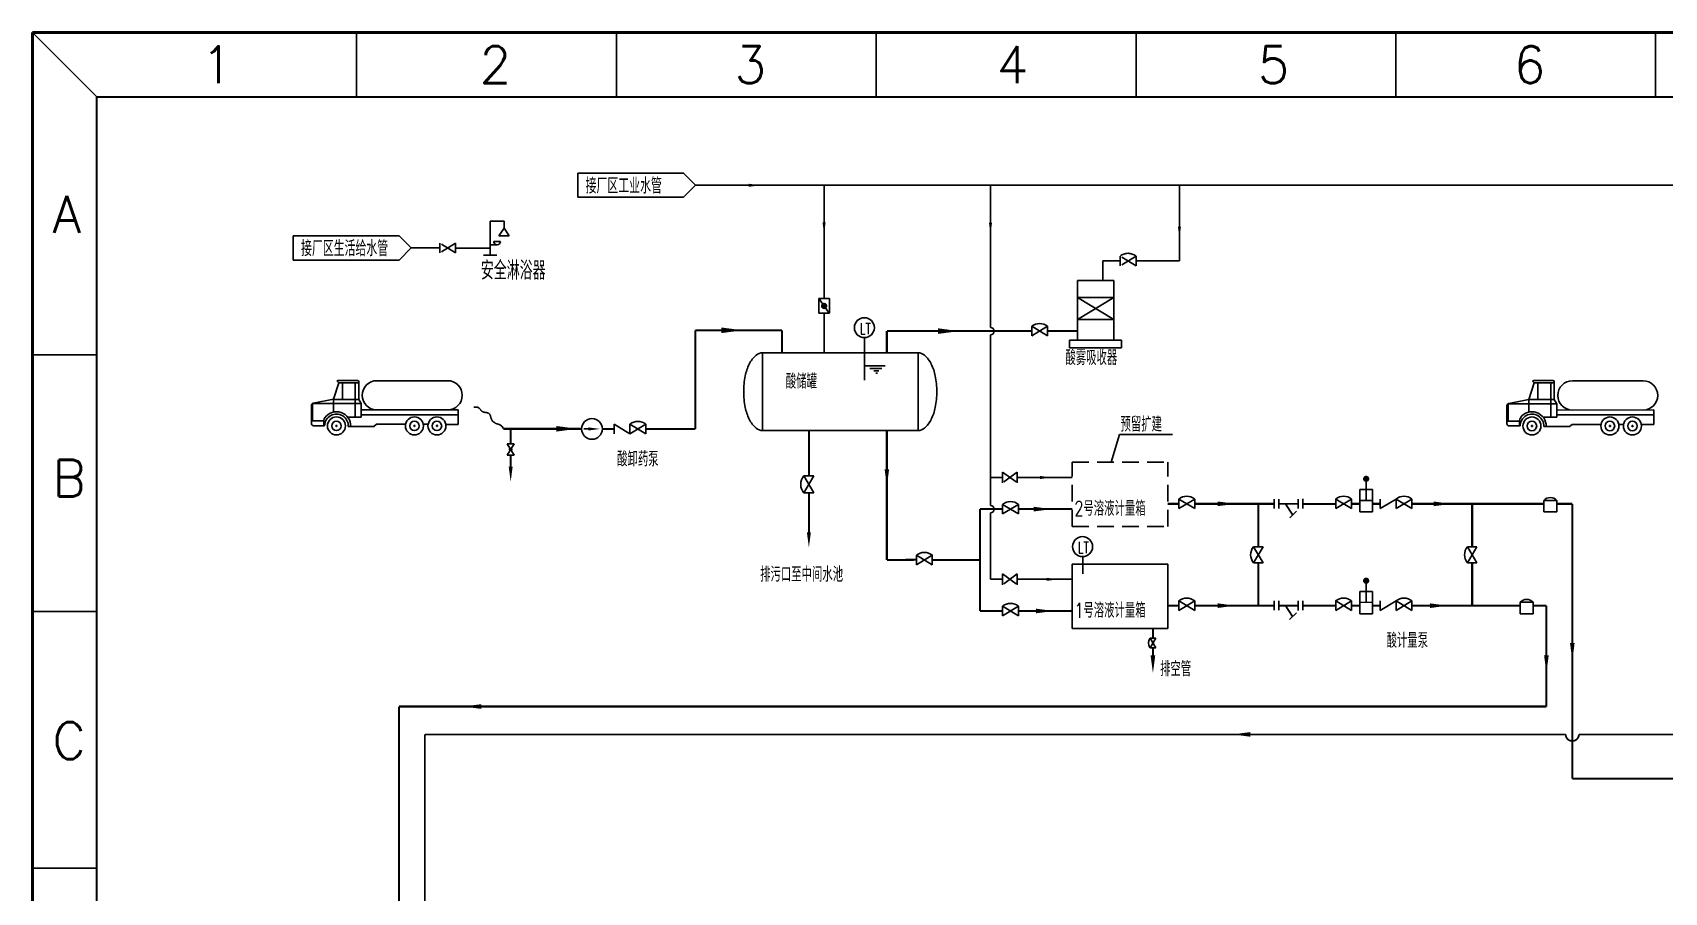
# Model space of a CAD drawing. Extents: x 51196 to 52353, y 31156 to 31960.
# Drawn here: x 51196 to 51636.7, y 31727.4 to 31959.6 of the extents above; entities that cross this region are included whole.
import ezdxf
from ezdxf.enums import TextEntityAlignment as Align

# ---------------------------------------------------------------- set-up
doc = ezdxf.new("R2010")
doc.units = 0
doc.header["$LTSCALE"] = 3
doc.header["$MEASUREMENT"] = 0
for name, pattern in [('BORDER', [1.75, 0.5, -0.25, 0.5, -0.25, 0, -0.25]), ('DASHED', [0.75, 0.5, -0.25]), ('DASHED2', [0.375, 0.25, -0.125]), ('HIDDEN2', [0.1875, 0.125, -0.0625])]:
    doc.linetypes.add(name, pattern=pattern)
doc.layers.get('0').update_dxf_attribs({"linetype": 'CONTINUOUS'})
for name, color, linetype in [('4', 7, 'CONTINUOUS'), ('修改', 7, 'CONTINUOUS'), ('生活水', 3, 'BORDER'), ('碱', 6, 'DASHED2'), ('酸', 1, 'HIDDEN2')]:
    doc.layers.add(name, color=color, linetype=linetype)
doc.styles.add('HZ', font='geditxt.shx', dxfattribs={"width": 0.75, "bigfont": 'hztxt1.shx'})
doc.styles.add('样式 2', font='txt.shx', dxfattribs={"height": 2})

msp = doc.modelspace()

# ---------------------------------------------------------------- hatches: boundary and pattern name
at = {"ltscale": 3}
h = msp.add_hatch(color=0, dxfattribs=at)
edge = h.paths.add_edge_path()
edge.add_arc((51325.07, 31847), 0.528, 0, 360)
at = {"layer": '生活水', "ltscale": 3}
h = msp.add_hatch(color=0, dxfattribs=at)
h.paths.add_polyline_path([(51409.72, 31885.74), (51409.08, 31885.74, 0.643887), (51410.14, 31885.26)])
h.paths.add_polyline_path([(51409.3, 31886.23, 0.216629), (51409.08, 31885.74), (51409.72, 31885.74)])
h.paths.add_polyline_path([(51409.3, 31886.23), (51410.14, 31885.26, 0.216629), (51410.37, 31885.74, 0.643887)])

# ---------------------------------------------------------------- linework, layer by layer
at = {"color": 7, "linetype": 'ByBlock', "lineweight": 50}
for p, q in [((51195.97, 31959.55), (52353.32, 31959.55)), ((51195.97, 31155.65), (51195.97, 31959.55))]:
    msp.add_line(p, q, dxfattribs=at)
at = {"color": 7, "linetype": 'ByBlock', "lineweight": -3}
for p, q in [((51213.29, 31942.23), (51195.97, 31959.55)), ((51283.46, 31959.55), (51283.46, 31942.23)), ((51353.63, 31959.55), (51353.63, 31942.23)), ((51423.8, 31959.55), (51423.8, 31942.23)), ((51493.97, 31959.55), (51493.97, 31942.23)), ((51564.14, 31959.55), (51564.14, 31942.23)), ((51634.3, 31959.55), (51634.3, 31942.23)), ((51213.29, 31872.54), (51195.97, 31872.54)), ((51213.29, 31803.23), (51195.97, 31803.23)), ((51213.29, 31733.93), (51195.97, 31733.93))]:
    msp.add_line(p, q, dxfattribs=at)
at = {"color": 7, "linetype": 'ByBlock', "lineweight": 30}
for p, q in [((51213.29, 31942.23), (52335.99, 31942.23)), ((51213.29, 31172.97), (51213.29, 31942.23))]:
    msp.add_line(p, q, dxfattribs=at)
at = {"color": 7, "ltscale": 3}
for p, q in [((51487.24, 31843.56), (51489.5, 31851.04)), ((51489.5, 31851.04), (51503.84, 31851.04))]:
    msp.add_line(p, q, dxfattribs=at)
at = {"color": 0, "ltscale": 3}
for p, q in [((51326, 31848.53), (51324.16, 31848.53)), ((51326, 31848.53), (51324.16, 31845.47)), ((51324.16, 31848.53), (51326, 31845.47)), ((51324.16, 31848.53), (51326, 31845.47)), ((51326, 31848.53), (51324.16, 31845.47)), ((51326, 31848.53), (51324.16, 31848.53)), ((51326, 31845.47), (51324.16, 31845.47)), ((51326, 31845.47), (51324.16, 31845.47))]:
    msp.add_line(p, q, dxfattribs=at)
at = {"color": 1, "linetype": 'ByBlock', "ltscale": 10}
msp.add_lwpolyline([(51325.08, 31842.3, 1.06, 0, 0), (51325.08, 31838.27, 0, 0, 0)], format="xyseb", dxfattribs=at)
at = {"color": 40, "ltscale": 3}
msp.add_lwpolyline([(51524.87, 31770.04, 1.26, 0, 0), (51520.08, 31770.04, 0, 0, 0)], format="xyseb", dxfattribs=at)
at = {"layer": '4', "color": 0, "ltscale": 3}
for p, q in [((51319.53, 31908.65), (51323.28, 31908.65)), ((51319.53, 31899.46), (51319.53, 31908.65)), ((51323.28, 31906.78), (51321.88, 31904.66)), ((51323.28, 31908.65), (51323.28, 31906.78)), ((51323.28, 31906.78), (51324.69, 31904.66)), ((51320.49, 31903.19), (51322.3, 31903.19)), ((51324.69, 31904.66), (51321.88, 31904.66)), ((51317.7, 31899.46), (51321.36, 31899.46)), ((51319.53, 31902.28), (51321.38, 31902.28))]:
    msp.add_line(p, q, dxfattribs=at)
at = {"layer": '4', "color": 7, "ltscale": 3}
for p, q in [((51600.07, 31860.5), (51601.53, 31864.95)), ((51601.53, 31864.95), (51601.16, 31865.32)), ((51601.28, 31865.59), (51606.62, 31865.59)), ((51601.53, 31864.95), (51606.94, 31864.95)), ((51602.53, 31860.47), (51602.53, 31864.95)), ((51605.97, 31855.7), (51605.97, 31864.95)), ((51606.94, 31865.27), (51606.94, 31864.95)), ((51606.94, 31860.47), (51606.94, 31865.18)), ((51611.83, 31865.54), (51630.93, 31865.54)), ((51594.14, 31853.98), (51594.14, 31858.81)), ((51594.41, 31859.34), (51607.61, 31859.34)), ((51594.46, 31859.34), (51594.46, 31854.66)), ((51594.65, 31859.44), (51600.09, 31860.51)), ((51600.07, 31860.47), (51600.07, 31857.07)), ((51600.09, 31860.47), (51606.94, 31860.47)), ((51606.94, 31860.47), (51607.61, 31859.34)), ((51607.61, 31855.7), (51607.61, 31859.34)), ((51597.55, 31854.66), (51594.14, 31854.66)), ((51597.55, 31853.34), (51597.55, 31854.81)), ((51603.93, 31855.7), (51607.61, 31855.7)), ((51607.61, 31857.63), (51633.78, 31857.67)), ((51607.61, 31856.34), (51633.78, 31856.34)), ((51633.78, 31856.03), (51633.78, 31857.67)), ((51633.78, 31853.73), (51633.78, 31856.03)), ((51597.71, 31853.34), (51594.78, 31853.34)), ((51604.11, 31853.17), (51611.01, 31853.17)), ((51611.01, 31853.17), (51611.74, 31853.77)), ((51611.7, 31853.77), (51619.58, 31853.77)), ((51611.74, 31853.77), (51611.7, 31853.77)), ((51624.35, 31853.77), (51625.63, 31853.77)), ((51630.46, 31853.73), (51633.78, 31853.73))]:
    msp.add_line(p, q, dxfattribs=at)
for centre, radius in [((51600.91, 31853.33), 2.43), ((51600.91, 31853.33), 1.28), ((51621.97, 31853.33), 2.43), ((51621.97, 31853.33), 1.28), ((51628.05, 31853.33), 2.43), ((51628.05, 31853.33), 1.28), ((51600.91, 31853.33), 0.16), ((51621.97, 31853.33), 0.16), ((51628.05, 31853.33), 0.16)]:
    msp.add_circle(centre, radius, dxfattribs=at)
at = {"layer": '4', "color": 0, "ltscale": 3}
msp.add_arc((51321.4, 31903.19), 0.906, 180, 0, dxfattribs=at)
at = {"layer": '4', "color": 7, "ltscale": 3}
for centre, radius, start, end in [((51601.28, 31865.43), 0.16, 90, 225), ((51606.62, 31865.27), 0.32, 0, 90), ((51611.83, 31861.59), 3.95, 90, 270), ((51630.92, 31861.59), 3.95, 270, 90), ((51594.78, 31858.81), 0.64, 101.1019, 180), ((51594.78, 31853.98), 0.64, 180, 270), ((51598.83, 31854.81), 1.28, 144.5863, 180), ((51600.91, 31853.33), 3.2, 357.2207, 180), ((51600.91, 31853.33), 3.84, 357.5371, 144.5863)]:
    msp.add_arc(centre, radius, start, end, dxfattribs=at)
at = {"layer": '修改', "color": 7, "ltscale": 3}
for p, q in [((51343.2, 31921.58), (51371.78, 31921.58)), ((51343.2, 31915.08), (51343.2, 31921.58)), ((51371.78, 31921.58), (51375.03, 31918.33)), ((51371.78, 31915.08), (51375.03, 31918.33)), ((51343.2, 31915.08), (51371.78, 31915.08))]:
    msp.add_line(p, q, dxfattribs=at)
at = {"layer": '修改', "color": 5, "ltscale": 3}
for p, q in [((52314.24, 31918.33), (51375.03, 31918.33)), ((51409.72, 31887.73), (51409.72, 31918.33)), ((51454.67, 31879.95), (51454.67, 31918.39)), ((51505.7, 31918.33), (51505.7, 31897.91)), ((51485.02, 31897.91), (51489.67, 31897.91)), ((51485.02, 31892.64), (51485.02, 31897.91)), ((51493.97, 31897.91), (51505.7, 31897.91)), ((51409.72, 31873.1), (51409.72, 31883.76)), ((51454.67, 31831.88), (51454.67, 31877.95)), ((51457.93, 31839.42), (51454.67, 31839.42)), ((51476.76, 31839.42), (51461.9, 31839.42)), ((51454.67, 31811.92), (51454.67, 31829.88)), ((51457.93, 31811.92), (51454.67, 31811.92)), ((51476.76, 31811.92), (51461.9, 31811.92))]:
    msp.add_line(p, q, dxfattribs=at)
at = {"layer": '修改', "color": 0, "ltscale": 3}
for p, q in [((51266.33, 31904.65), (51294.92, 31904.65)), ((51266.33, 31898.15), (51266.33, 31904.65)), ((51294.92, 31904.65), (51298.17, 31901.41)), ((51266.33, 31898.15), (51294.92, 31898.15)), ((51294.92, 31898.15), (51298.17, 31901.41)), ((51298.17, 31901.4), (51305.92, 31901.4)), ((51310.22, 31901.38), (51319.53, 31901.38))]:
    msp.add_line(p, q, dxfattribs=at)
at = {"layer": '修改'}
for p, q in [((51420.65, 31877.18), (51420.65, 31875.19)), ((51420.64, 31865.67), (51420.65, 31875.19)), ((51479.58, 31818.04), (51479.58, 31813.41))]:
    msp.add_line(p, q, dxfattribs=at)
at = {"layer": '修改', "color": 5, "ltscale": 3}
for points in [[(51389.36, 31918.33, 0.84, 0, 0), (51392.55, 31918.33, 0, 0, 0)], [(51409.72, 31908.33, 0.84, 0, 0), (51409.72, 31905.13, 0, 0, 0)], [(51454.67, 31908.25, 0.84, 0, 0), (51454.67, 31905.06, 0, 0, 0)], [(51505.7, 31907.2, 0.84, 0, 0), (51505.7, 31904.01, 0, 0, 0)], [(51468.02, 31839.42, 0.84, 0, 0), (51471.22, 31839.42, 0, 0, 0)], [(51469.81, 31811.92, 0.84, 0, 0), (51473.01, 31811.92, 0, 0, 0)]]:
    msp.add_lwpolyline(points, format="xyseb", dxfattribs=at)
at = {"layer": '修改', "color": 1, "ltscale": 3}
for points in [[(51466.37, 31830.88, 1.26, 0, 0), (51471.15, 31830.88, 0, 0, 0)], [(51466.93, 31803.37, 1.26, 0, 0), (51471.72, 31803.37, 0, 0, 0)]]:
    msp.add_lwpolyline(points, format="xyseb", dxfattribs=at)
at = {"layer": '修改'}
for centre in [(51420.6, 31879.88), (51479.53, 31820.74)]:
    msp.add_circle(centre, 2.7, dxfattribs=at)
at = {"layer": '修改', "color": 5, "ltscale": 3}
for centre in [(51454.67, 31878.95), (51454.67, 31830.88)]:
    msp.add_arc(centre, 1, 270, 90, dxfattribs=at)
at = {"layer": '生活水', "color": 0, "ltscale": 3}
for p, q in [((51310.22, 31900.12), (51305.92, 31902.69)), ((51310.22, 31902.69), (51305.92, 31900.12)), ((51305.92, 31900.12), (51305.92, 31902.69)), ((51310.22, 31900.12), (51310.22, 31902.69)), ((51493.97, 31896.62), (51489.67, 31899.2)), ((51493.97, 31899.2), (51489.67, 31896.62)), ((51489.67, 31896.62), (51489.67, 31899.2)), ((51493.97, 31896.62), (51493.97, 31899.2)), ((51408.27, 31887.73), (51411.17, 31883.76)), ((51411.17, 31887.73), (51408.27, 31887.73)), ((51408.27, 31887.73), (51408.27, 31883.76)), ((51411.17, 31887.73), (51411.17, 31883.76)), ((51411.17, 31883.76), (51408.27, 31883.76)), ((51457.93, 31837.97), (51457.93, 31840.87)), ((51461.9, 31840.87), (51457.93, 31837.97)), ((51457.93, 31840.87), (51461.9, 31837.97)), ((51461.9, 31837.97), (51461.9, 31840.87)), ((51457.93, 31810.46), (51457.93, 31813.37)), ((51461.9, 31813.37), (51457.93, 31810.46)), ((51457.93, 31813.37), (51461.9, 31810.46)), ((51461.9, 31810.46), (51461.9, 31813.37))]:
    msp.add_line(p, q, dxfattribs=at)
msp.add_circle((51409.72, 31885.74), 0.644, dxfattribs=at)
msp.add_arc((51491.82, 31896.52), 3.44, 51.3452, 128.6548, dxfattribs=at)
at = {"layer": '碱', "color": 40, "linetype": 'ByBlock', "ltscale": 3, "const_width": 0.49}
for points in [[(51610.02, 31770.04), (51301.9, 31770.04)], [(51319.05, 31486.58), (51301.9, 31486.58), (51301.9, 31770.04)], [(51946.57, 31770.04), (51613.59, 31770.04)]]:
    msp.add_lwpolyline(points, dxfattribs=at)
msp.add_lwpolyline([(51610.02, 31770.04, 1), (51613.59, 31770.04)], format="xyb", dxfattribs=at)
at = {"layer": '酸', "linetype": 'ByBlock', "ltscale": 3}
for p, q in [((51478.14, 31892.64), (51487.94, 31892.64)), ((51478.14, 31876.53), (51478.14, 31892.64)), ((51487.94, 31876.53), (51487.94, 31892.64)), ((51478.14, 31888.06), (51487.94, 31888.06)), ((51478.14, 31882.1), (51487.94, 31888.06)), ((51478.14, 31888.06), (51487.94, 31882.1)), ((51478.14, 31882.1), (51487.94, 31882.1)), ((51470.09, 31877.67), (51465.8, 31880.25)), ((51470.09, 31880.25), (51465.8, 31877.67)), ((51465.8, 31877.67), (51465.8, 31880.25)), ((51470.09, 31877.67), (51470.09, 31880.25)), ((51476.04, 31876.53), (51490.04, 31876.53)), ((51476.04, 31874.43), (51476.04, 31876.53)), ((51490.04, 31874.43), (51490.04, 31876.53)), ((51393.09, 31873.1), (51435.09, 31873.1)), ((51393.09, 31852.1), (51393.09, 31873.1)), ((51435.09, 31873.1), (51435.09, 31852.1)), ((51476.04, 31874.43), (51490.04, 31874.43)), ((51420.9, 31869.53), (51426.25, 31869.53)), ((51422.11, 31868.86), (51425.34, 31868.86)), ((51423.13, 31868.18), (51424.49, 31868.18)), ((51423.67, 31867.58), (51424.14, 31867.58)), ((51277.19, 31860.53), (51278.64, 31864.97)), ((51278.64, 31864.97), (51278.28, 31865.34)), ((51278.39, 31865.61), (51283.74, 31865.61)), ((51278.64, 31864.97), (51284.06, 31864.97)), ((51279.64, 31860.49), (51279.64, 31864.97)), ((51283.09, 31855.72), (51283.09, 31864.97)), ((51284.06, 31865.29), (51284.06, 31864.97)), ((51284.06, 31860.49), (51284.06, 31865.21)), ((51288.94, 31865.56), (51308.04, 31865.56)), ((51271.25, 31854.01), (51271.25, 31858.84)), ((51271.53, 31859.36), (51284.72, 31859.36)), ((51271.57, 31859.36), (51271.57, 31854.69)), ((51271.77, 31859.46), (51277.2, 31860.53)), ((51277.19, 31860.49), (51277.19, 31857.1)), ((51277.2, 31860.49), (51284.06, 31860.49)), ((51284.06, 31860.49), (51284.72, 31859.36)), ((51284.72, 31855.72), (51284.72, 31859.36)), ((51274.66, 31854.69), (51271.25, 31854.69)), ((51274.66, 31853.37), (51274.66, 31854.84)), ((51281.05, 31855.72), (51284.72, 31855.72)), ((51284.72, 31857.65), (51310.89, 31857.7)), ((51284.72, 31856.36), (51310.89, 31856.36)), ((51310.89, 31856.05), (51310.89, 31857.7)), ((51310.89, 31853.75), (51310.89, 31856.05)), ((51274.83, 31853.37), (51271.89, 31853.37)), ((51281.22, 31853.2), (51288.12, 31853.2)), ((51288.12, 31853.2), (51288.85, 31853.79)), ((51288.81, 31853.79), (51296.69, 31853.79)), ((51288.85, 31853.79), (51288.81, 31853.79)), ((51301.46, 31853.79), (51302.75, 31853.79)), ((51307.58, 31853.75), (51310.89, 31853.75)), ((51435.09, 31852.1), (51393.09, 31852.1)), ((51476.76, 31816.05), (51502.56, 31816.05)), ((51476.76, 31798.66), (51476.76, 31816.05)), ((51502.56, 31798.66), (51502.56, 31816.05)), ((51476.76, 31798.66), (51502.56, 31798.66))]:
    msp.add_line(p, q, dxfattribs=at)
at = {"layer": '酸', "color": 0, "linetype": 'ByBlock', "ltscale": 3}
for p, q in [((51344.85, 31852.53), (51347.65, 31852.53)), ((51352.99, 31851.25), (51352.99, 31853.83)), ((51357.28, 31851.25), (51352.99, 31853.83)), ((51357.28, 31851.25), (51357.28, 31853.83)), ((51361.58, 31851.25), (51357.28, 31853.83)), ((51361.58, 31853.83), (51357.28, 31851.25)), ((51361.58, 31851.25), (51361.58, 31853.83)), ((51404.23, 31839.85), (51407, 31835.25)), ((51407, 31839.85), (51404.23, 31835.25)), ((51407, 31839.85), (51404.23, 31839.85)), ((51556.13, 31838.63), (51556.13, 31833.21)), ((51407, 31835.25), (51404.23, 31835.25)), ((51462.22, 31829.59), (51457.93, 31832.17)), ((51462.22, 31832.17), (51457.93, 31829.59)), ((51457.93, 31829.59), (51457.93, 31832.17)), ((51462.22, 31829.59), (51462.22, 31832.17)), ((51505.53, 31831.02), (51505.53, 31833.6)), ((51509.82, 31833.6), (51505.53, 31831.02)), ((51509.82, 31831.02), (51505.53, 31833.6)), ((51509.82, 31831.02), (51509.82, 31833.6)), ((51531.3, 31831.02), (51531.3, 31833.6)), ((51532.55, 31831.02), (51532.55, 31833.6)), ((51537.78, 31831.01), (51537.78, 31833.59)), ((51539, 31831.04), (51539, 31833.62)), ((51547.9, 31831.02), (51547.9, 31833.6)), ((51552.19, 31833.6), (51547.9, 31831.02)), ((51552.19, 31831.02), (51547.9, 31833.6)), ((51552.19, 31831.02), (51552.19, 31833.6)), ((51554.39, 31836.15), (51554.39, 31830.13)), ((51554.39, 31836.15), (51557.87, 31836.15)), ((51557.87, 31836.15), (51557.87, 31830.13)), ((51559.9, 31831.02), (51559.9, 31833.6)), ((51559.9, 31831.02), (51564.2, 31833.6)), ((51564.2, 31831.02), (51564.2, 31833.6)), ((51564.2, 31831.02), (51568.49, 31833.6)), ((51564.2, 31833.6), (51568.49, 31831.02)), ((51568.49, 31831.02), (51568.49, 31833.6)), ((51604.14, 31833.21), (51604.14, 31830.13)), ((51604.14, 31833.21), (51607.61, 31833.21)), ((51607.61, 31833.21), (51607.61, 31830.13)), ((51535.47, 31828.53), (51537.35, 31830.3)), ((51554.39, 31830.13), (51557.87, 31830.13)), ((51604.14, 31830.13), (51607.61, 31830.13)), ((51528.27, 31820.7), (51525.69, 31820.7)), ((51528.27, 31820.7), (51525.69, 31816.41)), ((51525.69, 31820.7), (51528.27, 31816.41)), ((51583.46, 31820.7), (51586.04, 31816.4)), ((51586.04, 31820.7), (51583.46, 31816.4)), ((51586.04, 31820.7), (51583.46, 31820.7)), ((51434.67, 31815.85), (51434.67, 31818.43)), ((51438.96, 31818.43), (51434.67, 31815.85)), ((51438.96, 31815.85), (51434.67, 31818.43)), ((51438.96, 31815.85), (51438.96, 31818.43)), ((51528.27, 31816.41), (51525.69, 31816.41)), ((51586.04, 31816.4), (51583.46, 31816.4)), ((51556.13, 31811.12), (51556.13, 31805.71)), ((51509.82, 31803.52), (51505.53, 31806.1)), ((51509.82, 31806.1), (51505.53, 31803.52)), ((51505.53, 31803.52), (51505.53, 31806.1)), ((51509.82, 31803.52), (51509.82, 31806.1)), ((51531.29, 31803.55), (51531.29, 31806.13)), ((51532.54, 31803.55), (51532.54, 31806.13)), ((51537.77, 31803.54), (51537.77, 31806.12)), ((51538.99, 31803.57), (51538.99, 31806.15)), ((51547.9, 31803.52), (51547.9, 31806.1)), ((51552.19, 31806.1), (51547.9, 31803.52)), ((51552.19, 31803.52), (51547.9, 31806.1)), ((51552.19, 31803.52), (51552.19, 31806.1)), ((51554.39, 31808.64), (51554.39, 31802.62)), ((51554.39, 31808.64), (51557.87, 31808.64)), ((51557.87, 31808.64), (51557.87, 31802.62)), ((51559.9, 31803.52), (51559.9, 31806.1)), ((51559.9, 31803.52), (51564.2, 31806.1)), ((51564.2, 31803.52), (51564.2, 31806.1)), ((51564.2, 31803.52), (51568.49, 31806.1)), ((51564.2, 31806.1), (51568.49, 31803.52)), ((51568.49, 31803.52), (51568.49, 31806.1)), ((51597.72, 31805.71), (51597.72, 31802.62)), ((51597.72, 31805.71), (51601.19, 31805.71)), ((51601.19, 31805.71), (51601.19, 31802.62)), ((51462.22, 31804.67), (51457.93, 31802.09)), ((51462.22, 31802.09), (51457.93, 31804.67)), ((51457.93, 31802.09), (51457.93, 31804.67)), ((51462.22, 31802.09), (51462.22, 31804.67)), ((51535.46, 31801.06), (51537.34, 31802.83)), ((51554.39, 31802.62), (51557.87, 31802.62)), ((51597.72, 31802.62), (51601.19, 31802.62)), ((51499.31, 31796.03), (51497.77, 31796.03)), ((51499.31, 31796.03), (51497.77, 31793.45)), ((51497.77, 31796.03), (51499.31, 31793.45)), ((51499.31, 31793.45), (51497.77, 31793.45))]:
    msp.add_line(p, q, dxfattribs=at)
at = {"layer": '酸', "linetype": 'DASHED', "ltscale": 3}
for p, q in [((51476.76, 31843.56), (51502.56, 31843.56)), ((51476.76, 31826.16), (51476.76, 31843.56)), ((51502.56, 31826.16), (51502.56, 31843.56)), ((51476.76, 31826.16), (51502.56, 31826.16))]:
    msp.add_line(p, q, dxfattribs=at)
at = {"layer": '酸', "linetype": 'ByBlock', "ltscale": 3}
for points, const_width in [([(51398.38, 31879.17), (51374.97, 31879.17)], 0.56), ([(51374.97, 31879.17), (51374.97, 31852.53)], 0.56), ([(51398.38, 31879.17), (51398.38, 31873.1)], 0.56), ([(51465.8, 31878.95), (51426.68, 31878.95)], 0.56), ([(51426.68, 31878.95), (51426.68, 31873.1)], 0.56), ([(51470.09, 31878.95), (51478.14, 31878.95)], 0.56), ([(51323.06, 31852.57), (51344.24, 31852.57)], 0.56), ([(51325.08, 31852.53), (51325.08, 31848.53)], 0.56), ([(51349.84, 31852.53), (51352.99, 31852.53)], 0.56), ([(51361.58, 31852.53), (51374.97, 31852.53)], 0.56), ([(51405.62, 31839.85), (51405.62, 31852.1)], 0.56), ([(51426.68, 31817.13), (51426.68, 31852.1)], 0.56), ([(51325.08, 31845.47), (51325.08, 31842.3)], 0.56), ([(51405.62, 31824.62), (51405.62, 31835.25)], 0.56), ([(51502.56, 31832.3), (51505.53, 31832.3)], 0.56), ([(51509.82, 31832.31), (51531.3, 31832.3)], 0.56), ([(51526.98, 31832.3), (51526.98, 31820.7)], 0.56), ([(51539, 31832.29), (51547.9, 31832.29)], 0.56), ([(51568.49, 31832.3), (51584.75, 31832.3)], 0.56), ([(51584.75, 31832.3), (51604.14, 31832.3)], 0.56), ([(51584.75, 31832.3), (51584.75, 31820.7)], 0.56), ([(51607.61, 31832.3), (51611.81, 31832.3)], 0.56), ([(51611.81, 31832.3), (51611.81, 31768.26)], 0.56), ([(51457.93, 31830.88), (51451.85, 31830.88)], 0.56), ([(51451.85, 31830.88), (51451.85, 31803.38)], 0.56), ([(51462.22, 31830.88), (51476.76, 31830.88)], 0.56), ([(51426.68, 31817.13), (51434.65, 31817.2)], 0.56), ([(51438.96, 31817.13), (51451.85, 31817.13)], 0.56), ([(51526.98, 31816.41), (51526.98, 31804.8)], 0.56), ([(51584.75, 31816.4), (51584.75, 31804.8)], 0.56), ([(51457.93, 31803.38), (51451.85, 31803.38)], 0.56), ([(51462.22, 31803.37), (51476.76, 31803.37)], 0.56), ([(51502.56, 31804.8), (51505.53, 31804.81)], 0.56), ([(51509.82, 31804.81), (51531.29, 31804.8)], 0.56), ([(51538.99, 31804.8), (51547.9, 31804.79)], 0.56), ([(51568.49, 31804.8), (51597.72, 31804.8)], 0.56), ([(51601.19, 31804.8), (51604.81, 31804.8)], 0.56), ([(51604.81, 31804.8), (51604.81, 31777.57)], 0.56), ([(51498.54, 31798.66), (51498.54, 31796.03)], 0.5), ([(51498.54, 31793.45), (51498.54, 31791.38)], 0.5), ([(51604.81, 31777.57), (51294.9, 31777.57)], 0.56), ([(51294.9, 31617.58), (51294.9, 31777.57)], 0.49), ([(51611.81, 31768.33), (51611.81, 31758.07)], 0.56), ([(51768.47, 31758.07), (51611.81, 31758.07)], 0.56)]:
    msp.add_lwpolyline(points, dxfattribs=dict(at, const_width=const_width))
for points, format in [([(51382, 31879.17, 1.51, 0, 0), (51387.74, 31879.17, 0, 0, 0)], "xyseb"), ([(51440.47, 31878.95, 1.51, 0, 0), (51446.21, 31878.95, 0, 0, 0)], "xyseb"), ([(51393.09, 31873.1, 0.178731), (51391.38, 31872.47, 0.10343), (51389.5, 31870.02, 0.063353), (51388.43, 31866.85, 0.049544), (51388.01, 31862.6, 0.049544), (51388.43, 31858.35, 0.063353), (51389.5, 31855.17, 0.10343), (51391.38, 31852.73, 0.178731), (51393.09, 31852.1)], "xyb"), ([(51435.09, 31873.1, -0.178731), (51436.8, 31872.47, -0.10343), (51438.69, 31870.02, -0.063353), (51439.76, 31866.85, -0.049544), (51440.18, 31862.6, -0.049544), (51439.76, 31858.35, -0.063353), (51438.69, 31855.17, -0.10343), (51436.8, 31852.73, -0.178731), (51435.09, 31852.1)], "xyb"), ([(51319.57, 31856.9), (51319.57, 31856.9, 0.136965)], "xyb"), ([(51337.37, 31852.57, 1.51, 0, 0), (51343.11, 31852.57, 0, 0, 0)], "xyseb"), ([(51426.68, 31841.62, 1.21, 0, 0), (51426.68, 31837.03, 0, 0, 0)], "xyseb"), ([(51516.03, 31832.31, 1.26, 0, 0), (51520.81, 31832.31, 0, 0, 0)], "xyseb"), ([(51574.36, 31832.3, 1.26, 0, 0), (51579.15, 31832.3, 0, 0, 0)], "xyseb"), ([(51405.62, 31824.62, 1.08, 0, 0), (51405.62, 31820.51, 0, 0, 0)], "xyseb"), ([(51515.98, 31804.81, 1.26, 0, 0), (51520.76, 31804.81, 0, 0, 0)], "xyseb"), ([(51573.35, 31804.8, 1.26, 0, 0), (51578.14, 31804.8, 0, 0, 0)], "xyseb"), ([(51611.81, 31794.76, 1.26, 0, 0), (51611.81, 31789.97, 0, 0, 0)], "xyseb"), ([(51498.54, 31791.38, 1.26, 0, 0), (51498.54, 31786.59, 0, 0, 0)], "xyseb"), ([(51604.81, 31791.39, 1.26, 0, 0), (51604.81, 31786.6, 0, 0, 0)], "xyseb"), ([(51317.12, 31777.57, 1.26, 0, 0), (51312.33, 31777.57, 0, 0, 0)], "xyseb")]:
    msp.add_lwpolyline(points, format=format, dxfattribs=at)
msp.add_lwpolyline([(51315.16, 31858.42), (51315.45, 31858.45), (51315.7, 31858.45), (51315.92, 31858.42), (51316.12, 31858.38), (51316.28, 31858.32), (51316.42, 31858.25), (51316.55, 31858.17), (51316.65, 31858.08), (51316.74, 31857.99), (51316.82, 31857.9), (51316.89, 31857.8), (51316.95, 31857.71), (51317.01, 31857.62), (51317.07, 31857.54), (51317.13, 31857.45), (51317.2, 31857.38), (51317.27, 31857.31), (51317.35, 31857.25), (51317.44, 31857.2), (51317.53, 31857.16), (51317.63, 31857.12), (51317.73, 31857.09), (51317.83, 31857.06), (51317.94, 31857.04), (51318.04, 31857.02), (51318.14, 31857.01), (51318.24, 31856.99), (51318.35, 31856.98), (51318.45, 31856.97), (51318.55, 31856.95), (51318.66, 31856.93), (51318.76, 31856.9), (51318.86, 31856.86), (51318.96, 31856.82), (51319.06, 31856.77), (51319.15, 31856.71), (51319.24, 31856.64), (51319.32, 31856.57), (51319.4, 31856.49), (51319.46, 31856.4), (51319.51, 31856.31), (51319.56, 31856.21), (51319.59, 31856.11), (51319.62, 31856), (51319.65, 31855.89), (51319.68, 31855.78), (51319.71, 31855.66), (51319.74, 31855.55), (51319.77, 31855.43), (51319.81, 31855.32), (51319.86, 31855.2), (51319.91, 31855.09), (51319.96, 31854.98), (51320.03, 31854.88), (51320.1, 31854.77), (51320.18, 31854.67), (51320.27, 31854.58), (51320.36, 31854.49), (51320.46, 31854.41), (51320.57, 31854.33), (51320.67, 31854.26), (51320.78, 31854.19), (51320.88, 31854.13), (51320.99, 31854.07), (51321.09, 31854.03), (51321.19, 31853.98), (51321.28, 31853.95), (51321.36, 31853.92), (51321.44, 31853.89), (51321.51, 31853.87), (51321.57, 31853.85), (51321.62, 31853.83), (51321.66, 31853.82), (51321.69, 31853.81), (51321.72, 31853.8), (51321.76, 31853.79), (51321.79, 31853.78), (51321.84, 31853.77), (51321.9, 31853.75), (51321.97, 31853.72), (51322.07, 31853.69), (51322.19, 31853.64), (51322.32, 31853.57), (51322.46, 31853.48), (51322.61, 31853.34), (51322.77, 31853.17), (51322.92, 31852.95), (51323.08, 31852.67)], dxfattribs=at)
at = {"layer": '酸', "color": 0, "linetype": 'ByBlock', "ltscale": 3}
msp.add_lwpolyline([(51346.06, 31852.53, 0.84, 0, 0), (51349.25, 31852.53, 0, 0, 0)], format="xyseb", dxfattribs=at)
at = {"layer": '酸', "color": 0, "linetype": 'ByBlock', "ltscale": 3, "const_width": 0.84}
for points in [[(51555.71, 31839.05, 1), (51556.55, 31839.05, 1)], [(51555.71, 31811.54, 1), (51556.55, 31811.54, 1)]]:
    msp.add_lwpolyline(points, format="xyb", close=True, dxfattribs=at)
at = {"layer": '酸', "color": 0, "linetype": 'ByBlock', "ltscale": 3}
for points, const_width in [([(51532.55, 31832.3), (51537.78, 31832.3)], 0.5), ([(51534.35, 31832.3), (51536.29, 31829.3)], 0.5), ([(51554.39, 31833.21), (51557.87, 31833.21)], 0.42), ([(51554.39, 31805.71), (51557.87, 31805.71)], 0.42), ([(51532.54, 31804.83), (51537.77, 31804.83)], 0.5), ([(51534.34, 31804.83), (51536.28, 31801.83)], 0.5)]:
    msp.add_lwpolyline(points, dxfattribs=dict(at, const_width=const_width))
at = {"layer": '酸', "color": 1, "linetype": 'ByBlock', "ltscale": 3, "const_width": 0.56}
for points in [[(51552.19, 31832.3), (51554.39, 31832.3)], [(51557.87, 31832.3), (51559.9, 31832.3)], [(51552.19, 31804.8), (51554.39, 31804.8)], [(51557.87, 31804.8), (51559.9, 31804.8)]]:
    msp.add_lwpolyline(points, dxfattribs=at)
at = {"layer": '酸', "linetype": 'ByBlock', "ltscale": 3}
for centre, radius in [((51278.03, 31853.35), 2.43), ((51278.03, 31853.35), 1.28), ((51299.09, 31853.35), 2.43), ((51299.09, 31853.35), 1.28), ((51305.17, 31853.35), 2.43), ((51305.17, 31853.35), 1.28), ((51278.03, 31853.35), 0.16), ((51299.09, 31853.35), 0.16), ((51305.17, 31853.35), 0.16)]:
    msp.add_circle(centre, radius, dxfattribs=at)
at = {"layer": '酸', "color": 0, "linetype": 'ByBlock', "ltscale": 3}
msp.add_circle((51347.04, 31852.53), 2.8, dxfattribs=at)
at = {"layer": '酸', "linetype": 'ByBlock', "ltscale": 3}
for centre, radius, start, end in [((51467.95, 31877.56), 3.44, 51.3452, 128.6548), ((51278.39, 31865.45), 0.16, 90, 225), ((51283.74, 31865.29), 0.32, 0, 90), ((51288.94, 31861.61), 3.95, 90, 270), ((51308.04, 31861.61), 3.95, 270, 90), ((51271.89, 31858.84), 0.64, 101.1019, 180), ((51271.89, 31854.01), 0.64, 180, 270), ((51275.94, 31854.84), 1.28, 144.5863, 180), ((51278.03, 31853.35), 3.2, 357.2207, 180), ((51278.03, 31853.35), 3.84, 357.5371, 144.5863)]:
    msp.add_arc(centre, radius, start, end, dxfattribs=at)
at = {"layer": '酸', "color": 0, "linetype": 'ByBlock', "ltscale": 3}
for centre, radius, start, end in [((51359.43, 31851.14), 3.44, 51.3452, 128.6548), ((51407.11, 31837.55), 3.68, 141.3452, 218.6548), ((51460.08, 31829.48), 3.44, 51.3452, 128.6548), ((51507.68, 31830.92), 3.44, 51.3452, 128.6548), ((51550.04, 31830.92), 3.44, 51.3452, 128.6548), ((51566.34, 31830.92), 3.44, 51.3452, 128.6548), ((51605.88, 31831.7), 2.31, 41.1006, 138.8994), ((51436.82, 31815.74), 3.44, 51.3452, 128.6548), ((51528.37, 31818.55), 3.44, 141.3452, 218.6548), ((51586.15, 31818.55), 3.44, 141.3452, 218.6548), ((51460.08, 31801.98), 3.44, 51.3452, 128.6548), ((51507.68, 31803.41), 3.44, 51.3452, 128.6548), ((51550.04, 31803.41), 3.44, 51.3452, 128.6548), ((51566.34, 31803.41), 3.44, 51.3452, 128.6548), ((51599.46, 31804.2), 2.31, 41.1006, 138.8994), ((51499.38, 31794.74), 2.06, 141.3452, 218.6548)]:
    msp.add_arc(centre, radius, start, end, dxfattribs=at)

# ---------------------------------------------------------------- texts
at = {"color": 7, "linetype": 'ByBlock', "lineweight": -3, "style": '样式 2'}
for s, p in [('1', (51241.5, 31945.92)), ('2', (51316.68, 31945.92)), ('3', (51385.55, 31945.92)), ('4', (51456.34, 31945.92)), ('5', (51526.86, 31945.92)), ('6', (51596.01, 31945.92)), ('A', (51201.36, 31905.5)), ('B', (51201.36, 31834.28)), ('C', (51201.36, 31763.38))]:
    msp.add_text(s, height=9.94, dxfattribs=at).set_placement(p)
at = {"color": 7, "ltscale": 3, "style": 'HZ', "width": 0.7}
for s, p in [('酸雾吸收器', (51474.91, 31873.79)), ('酸储罐', (51399.39, 31867.4)), ('2号溶液计量箱', (51477.36, 31833.06)), ('1号溶液计量箱', (51477.36, 31805.55)), ('排空管', (51500.46, 31789.73))]:
    msp.add_text(s, height=4, dxfattribs=at).set_placement(p, align=Align.TOP_LEFT)
for s, p in [('预留扩建', (51489.79, 31851.81)), ('酸卸药泵 ', (51353.83, 31842.41)), ('排污口至中间水池', (51392.45, 31811.25)), ('酸计量泵', (51561.63, 31793.42))]:
    msp.add_text(s, height=4, dxfattribs=at).set_placement(p)
at = {"layer": '4', "color": 0, "ltscale": 3, "style": 'HZ', "width": 0.7}
msp.add_text('安全淋浴器', height=5, dxfattribs=at).set_placement((51317.02, 31897.85), align=Align.TOP_LEFT)
at = {"layer": '修改', "color": 7, "ltscale": 3, "style": 'HZ', "width": 0.7}
msp.add_text('接厂区工业水管', height=4.2, dxfattribs=at).set_placement((51345.33, 31916.1))
at = {"layer": '修改', "color": 0, "ltscale": 3, "style": 'HZ', "width": 0.7}
msp.add_text('接厂区生活给水管', height=4.2, dxfattribs=at).set_placement((51268.46, 31899.18))
at = {"layer": '修改', "style": 'HZ', "width": 0.7}
for p in [(51419.35, 31878.14), (51478.28, 31819)]:
    msp.add_text('LT', height=3, dxfattribs=at).set_placement(p)

doc.saveas('drawing.dxf')
